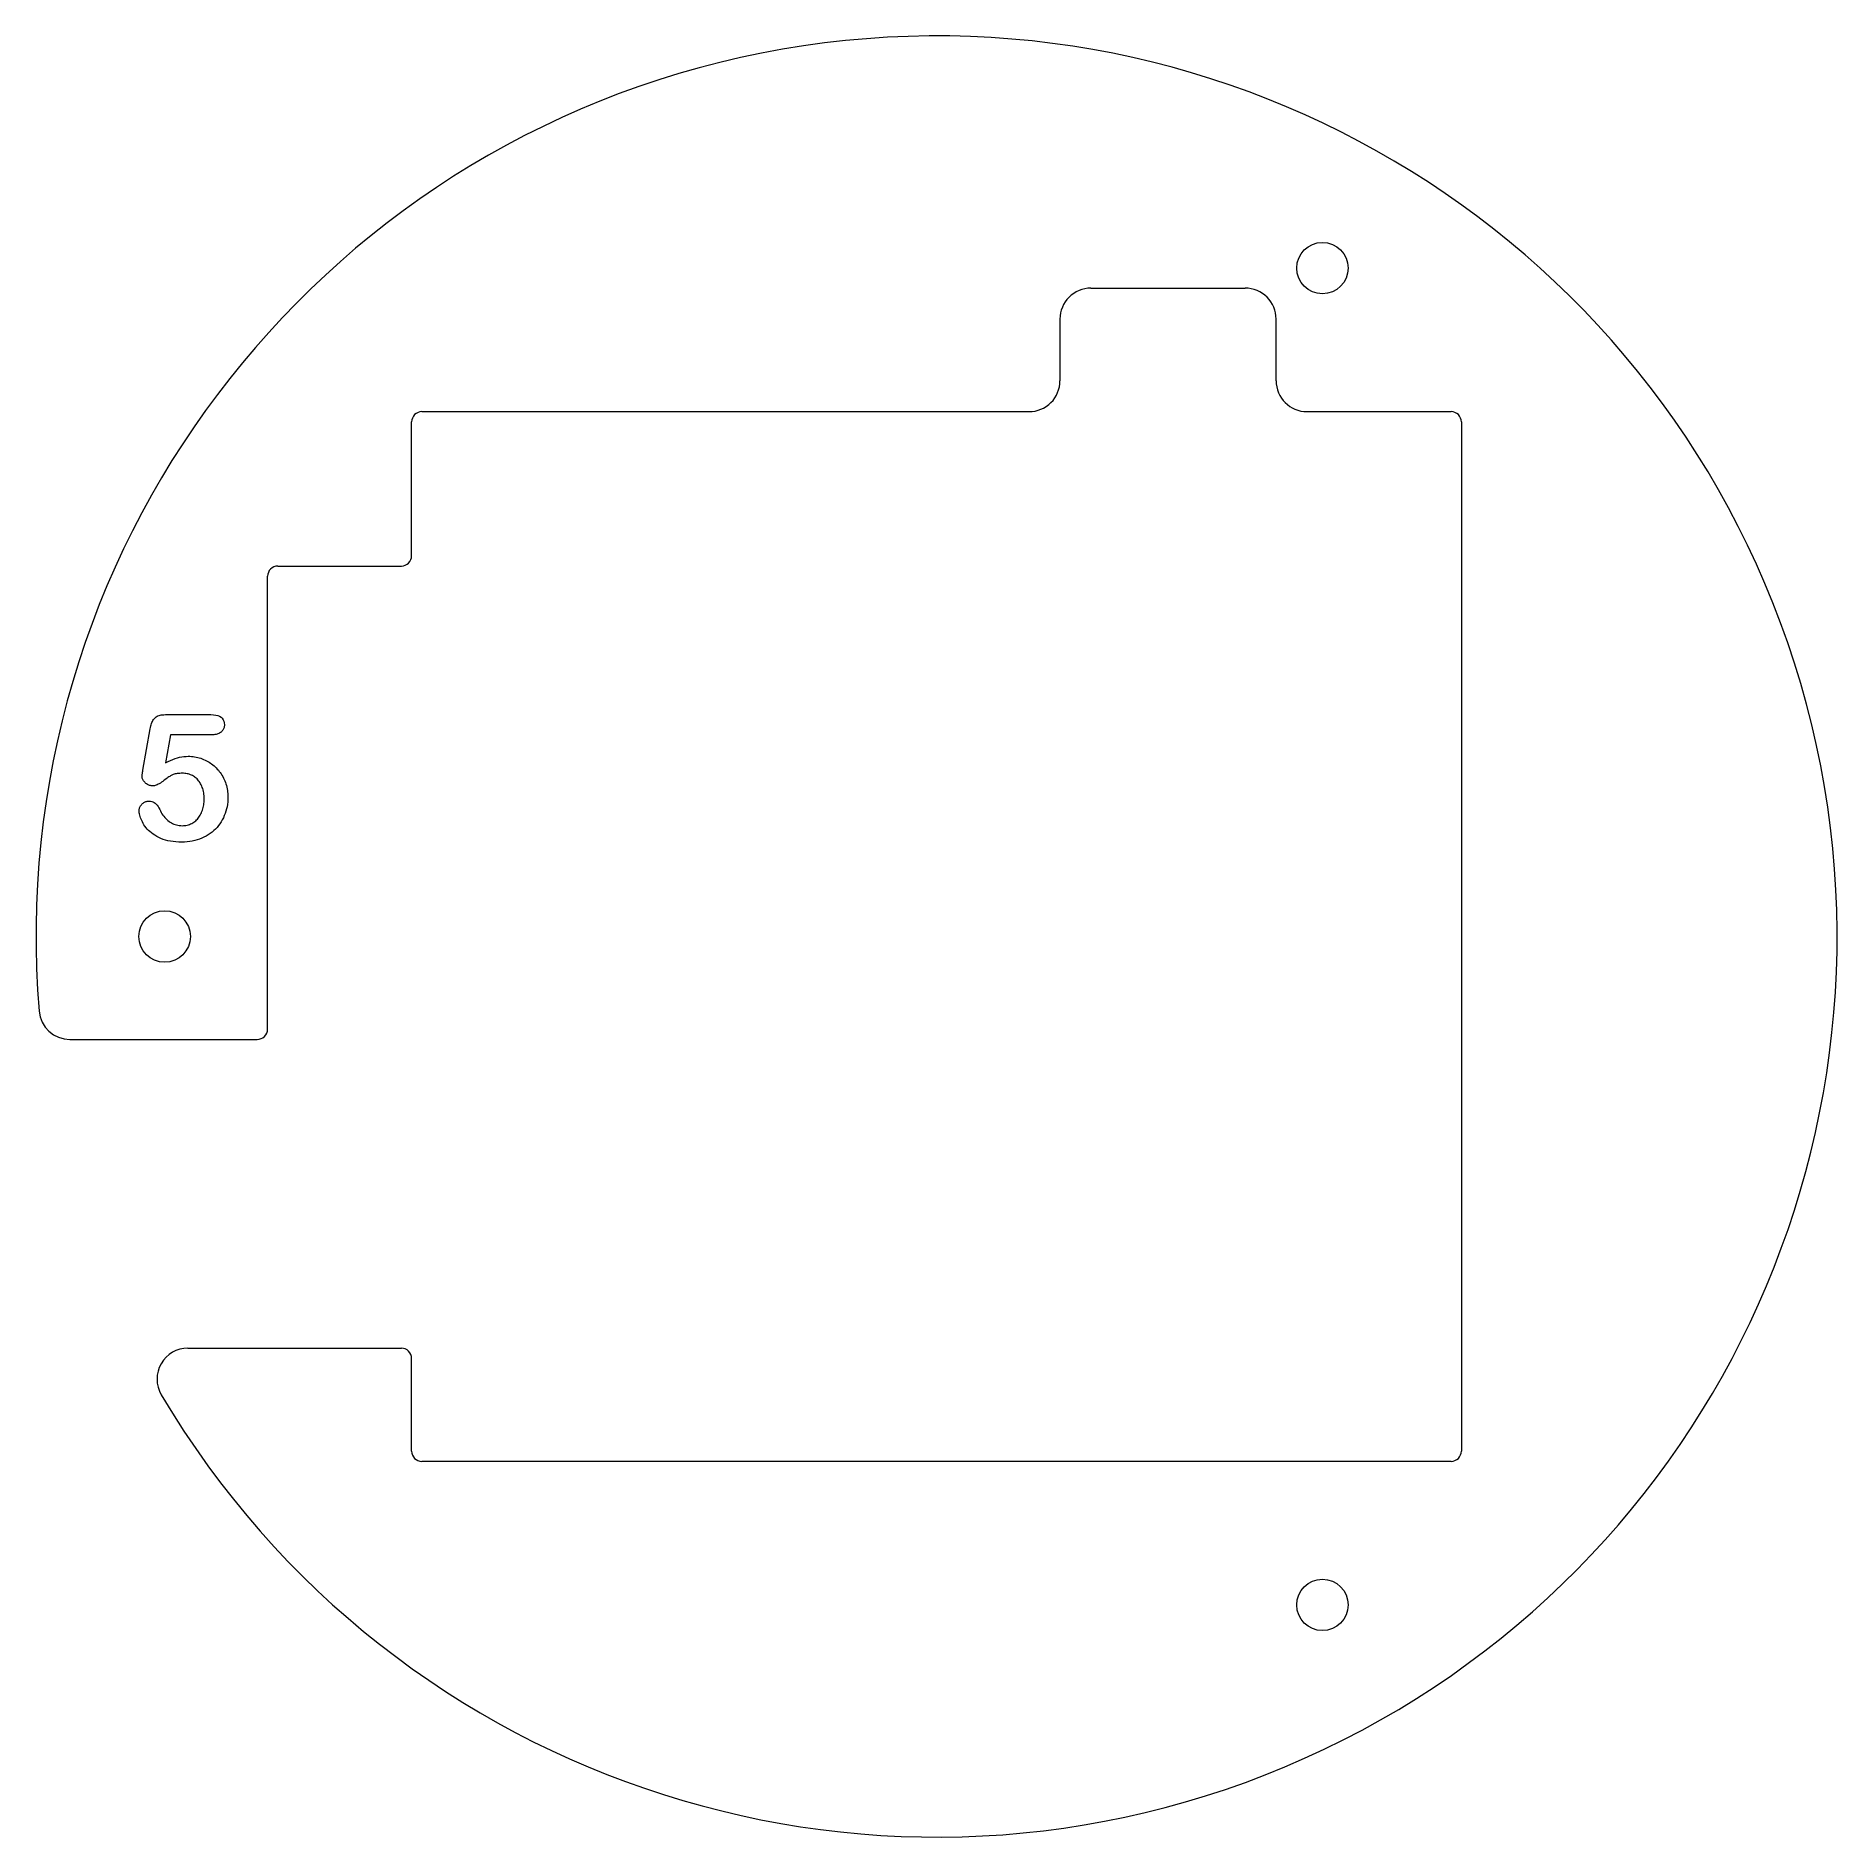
# Model space of a CAD drawing. Extents: x 62 to 238, y 62 to 238.
import ezdxf

# ---------------------------------------------------------------- set-up
doc = ezdxf.new("R2010")
doc.units = 0

msp = doc.modelspace()

# ---------------------------------------------------------------- linework, layer by layer
at = {"color": 1, "lineweight": 13}
for p, q in [((165, 213), (180, 213)), ((162, 210), (162, 204)), ((183, 204), (183, 210)), ((99, 187), (99, 200)), ((100, 201), (159, 201)), ((186, 201), (200, 201)), ((201, 200), (201, 100)), ((86, 186), (98, 186)), ((85, 141), (85, 185)), ((74.451927, 171.476547), (74.55983, 171.505966)), ((74.55983, 171.505966), (74.675751, 171.528824)), ((74.675751, 171.528824), (74.799728, 171.545181)), ((74.799728, 171.545181), (74.931786, 171.554962)), ((74.931786, 171.554962), (75.071838, 171.558243)), ((75.071838, 171.558243), (79.495071, 171.558243)), ((79.495071, 171.558243), (79.743355, 171.548279)), ((79.743355, 171.548279), (79.96553, 171.518356)), ((79.96553, 171.518356), (80.161568, 171.468521)), ((72.893738, 166.171631), (73.59745, 170.184387)), ((73.59745, 170.184387), (73.622894, 170.324539)), ((73.622894, 170.324539), (73.65239, 170.456818)), ((73.65239, 170.456818), (73.68589, 170.581207)), ((73.68589, 170.581207), (73.723427, 170.697739)), ((73.723427, 170.697739), (73.764984, 170.806366)), ((73.764984, 170.806366), (73.810555, 170.907166)), ((73.810555, 170.907166), (73.860161, 171.000076)), ((73.860161, 171.000076), (73.91375, 171.085083)), ((73.91375, 171.085083), (73.971382, 171.162262)), ((73.971382, 171.162262), (74.033058, 171.231537)), ((74.033058, 171.231537), (74.100746, 171.293594)), ((74.100746, 171.293594), (74.176468, 171.349152)), ((74.176468, 171.349152), (74.260262, 171.398148)), ((74.260262, 171.398148), (74.352058, 171.440643)), ((74.352058, 171.440643), (74.451927, 171.476547)), ((80.161568, 171.468521), (80.331444, 171.398727)), ((80.344193, 169.761139), (80.265427, 169.720932)), ((80.331444, 171.398727), (80.475204, 171.309036)), ((80.416893, 169.806732), (80.344193, 169.761139)), ((80.483589, 169.857666), (80.416893, 169.806732)), ((80.475204, 171.309036), (80.592812, 171.199387)), ((80.544067, 169.912949), (80.483589, 169.857666)), ((80.598167, 169.971603), (80.544067, 169.912949)), ((80.592812, 171.199387), (80.684303, 171.069748)), ((80.64592, 170.033585), (80.598167, 169.971603)), ((80.687325, 170.098907), (80.64592, 170.033585)), ((80.684303, 171.069748), (80.749657, 170.920212)), ((80.722351, 170.167618), (80.687325, 170.098907)), ((80.750999, 170.23967), (80.722351, 170.167618)), ((80.749657, 170.920212), (80.788849, 170.750748)), ((80.773277, 170.315063), (80.750999, 170.23967)), ((80.789177, 170.393799), (80.773277, 170.315063)), ((80.788849, 170.750748), (80.801926, 170.561371)), ((80.798729, 170.475891), (80.789177, 170.393799)), ((80.801926, 170.561371), (80.798729, 170.475891)), ((75.566101, 169.589584), (75.088608, 166.875336)), ((79.545341, 169.589584), (75.566101, 169.589584)), ((79.66629, 169.592255), (79.545341, 169.589584)), ((79.781227, 169.600311), (79.66629, 169.592255)), ((79.890144, 169.613724), (79.781227, 169.600311)), ((79.993011, 169.632462), (79.890144, 169.613724)), ((80.089836, 169.656586), (79.993011, 169.632462)), ((80.180641, 169.686111), (80.089836, 169.656586)), ((80.265427, 169.720932), (80.180641, 169.686111)), ((75.088608, 166.875336), (75.324669, 166.996292)), ((75.324669, 166.996292), (75.55706, 167.104553)), ((75.55706, 167.104553), (75.785759, 167.200027)), ((75.785759, 167.200027), (76.01078, 167.282806)), ((76.01078, 167.282806), (76.232086, 167.352844)), ((76.232086, 167.352844), (76.449738, 167.410141)), ((76.449738, 167.410141), (76.663681, 167.454712)), ((76.663681, 167.454712), (76.87397, 167.486542)), ((76.87397, 167.486542), (77.080551, 167.505646)), ((77.080551, 167.505646), (77.283447, 167.511993)), ((77.283447, 167.511993), (77.44326, 167.509003)), ((77.44326, 167.509003), (77.600967, 167.499924)), ((77.600967, 167.499924), (77.756546, 167.484863)), ((77.756546, 167.484863), (77.910065, 167.46376)), ((77.910065, 167.46376), (78.061493, 167.43663)), ((78.061493, 167.43663), (78.210823, 167.403442)), ((78.210823, 167.403442), (78.35804, 167.364243)), ((78.35804, 167.364243), (78.503174, 167.319)), ((78.503174, 167.319), (78.646233, 167.267746)), ((78.646233, 167.267746), (78.787178, 167.210419)), ((78.787178, 167.210419), (78.925354, 167.147812)), ((78.925354, 167.147812), (79.060097, 167.080582)), ((79.060097, 167.080582), (79.191414, 167.008743)), ((79.191414, 167.008743), (79.319305, 166.932281)), ((79.319305, 166.932281), (79.443764, 166.851242)), ((79.443764, 166.851242), (79.564774, 166.765594)), ((79.564774, 166.765594), (79.68235, 166.675339)), ((79.68235, 166.675339), (79.796471, 166.580444)), ((79.796471, 166.580444), (79.907188, 166.480957)), ((79.907188, 166.480957), (80.01445, 166.376862)), ((80.01445, 166.376862), (80.117752, 166.268539)), ((80.117752, 166.268539), (80.216507, 166.156219)), ((72.80159, 165.601959), (72.805275, 165.638153)), ((72.804764, 165.52739), (72.80159, 165.601959)), ((72.814316, 165.454391), (72.804764, 165.52739)), ((72.805275, 165.638153), (72.809891, 165.670853)), ((72.809891, 165.670853), (72.816345, 165.713211)), ((72.830238, 165.382965), (72.814316, 165.454391)), ((72.816345, 165.713211), (72.824623, 165.765335)), ((72.824623, 165.765335), (72.834763, 165.827179)), ((72.852516, 165.313141), (72.830238, 165.382965)), ((72.834763, 165.827179), (72.846748, 165.898712)), ((72.846748, 165.898712), (72.860565, 165.979965)), ((72.881165, 165.244888), (72.852516, 165.313141)), ((72.860565, 165.979965), (72.876236, 166.070923)), ((72.876236, 166.070923), (72.893738, 166.171631)), ((72.916191, 165.178268), (72.881165, 165.244888)), ((72.957573, 165.11322), (72.916191, 165.178268)), ((73.005325, 165.049744), (72.957573, 165.11322)), ((73.059448, 164.9879), (73.005325, 165.049744)), ((73.119926, 164.927612), (73.059448, 164.9879)), ((73.184517, 164.871109), (73.119926, 164.927612)), ((73.250938, 164.820557), (73.184517, 164.871109)), ((73.319214, 164.775925), (73.250938, 164.820557)), ((73.389343, 164.737274), (73.319214, 164.775925)), ((73.461304, 164.704559), (73.389343, 164.737274)), ((73.535088, 164.677811), (73.461304, 164.704559)), ((73.610756, 164.656982), (73.535088, 164.677811)), ((73.688248, 164.64212), (73.610756, 164.656982)), ((73.767578, 164.633179), (73.688248, 164.64212)), ((73.848755, 164.630219), (73.767578, 164.633179)), ((73.926201, 164.634613), (73.848755, 164.630219)), ((74.007759, 164.647812), (73.926201, 164.634613)), ((74.093407, 164.669785), (74.007759, 164.647812)), ((74.183174, 164.700577), (74.093407, 164.669785)), ((74.277046, 164.740173), (74.183174, 164.700577)), ((74.375015, 164.788559), (74.277046, 164.740173)), ((74.477097, 164.845734), (74.375015, 164.788559)), ((74.583275, 164.911697), (74.477097, 164.845734)), ((74.693558, 164.98645), (74.583275, 164.911697)), ((74.807961, 165.070038), (74.693558, 164.98645)), ((74.921677, 165.155334), (74.807961, 165.070038)), ((75.029953, 165.235397), (74.921677, 165.155334)), ((75.132774, 165.31015), (75.029953, 165.235397)), ((75.230186, 165.379639), (75.132774, 165.31015)), ((75.322105, 165.443878), (75.230186, 165.379639)), ((75.408615, 165.502808), (75.322105, 165.443878)), ((75.489647, 165.556442), (75.408615, 165.502808)), ((75.565262, 165.604828), (75.489647, 165.556442)), ((75.635414, 165.647919), (75.565262, 165.604828)), ((75.700134, 165.68576), (75.635414, 165.647919)), ((75.766228, 165.719193), (75.700134, 165.68576)), ((75.840546, 165.749084), (75.766228, 165.719193)), ((75.923073, 165.775467), (75.840546, 165.749084)), ((76.013802, 165.798355), (75.923073, 165.775467)), ((76.112732, 165.817719), (76.013802, 165.798355)), ((76.219872, 165.833511), (76.112732, 165.817719)), ((76.335213, 165.845856), (76.219872, 165.833511)), ((76.458778, 165.854645), (76.335213, 165.845856)), ((76.590553, 165.859924), (76.458778, 165.854645)), ((76.730537, 165.861679), (76.590553, 165.859924)), ((76.846741, 165.858887), (76.730537, 165.861679)), ((76.960762, 165.850449), (76.846741, 165.858887)), ((77.072601, 165.836426), (76.960762, 165.850449)), ((77.182251, 165.816772), (77.072601, 165.836426)), ((77.289742, 165.791519), (77.182251, 165.816772)), ((77.39505, 165.760666), (77.289742, 165.791519)), ((77.498146, 165.724167), (77.39505, 165.760666)), ((77.599113, 165.682083), (77.498146, 165.724167)), ((77.697868, 165.634354), (77.599113, 165.682083)), ((77.794464, 165.581039), (77.697868, 165.634354)), ((77.888039, 165.522003), (77.794464, 165.581039)), ((77.977753, 165.457214), (77.888039, 165.522003)), ((78.063629, 165.386642), (77.977753, 165.457214)), ((78.145645, 165.310272), (78.063629, 165.386642)), ((78.223801, 165.228149), (78.145645, 165.310272)), ((78.298096, 165.140213), (78.223801, 165.228149)), ((78.368561, 165.046524), (78.298096, 165.140213)), ((78.435158, 164.947052), (78.368561, 165.046524)), ((78.497917, 164.841797), (78.435158, 164.947052)), ((78.556793, 164.730713), (78.497917, 164.841797)), ((78.610924, 164.614471), (78.556793, 164.730713)), ((78.65934, 164.493484), (78.610924, 164.614471)), ((80.216507, 166.156219), (80.310768, 166.040009)), ((80.310768, 166.040009), (80.400482, 165.9198)), ((80.400482, 165.9198), (80.485672, 165.795715)), ((80.485672, 165.795715), (80.566345, 165.667679)), ((80.566345, 165.667679), (80.642494, 165.535675)), ((80.642494, 165.535675), (80.714119, 165.39975)), ((80.714119, 165.39975), (80.781227, 165.259872)), ((80.781227, 165.259872), (80.843811, 165.116089)), ((80.843811, 165.116089), (80.901115, 164.969223)), ((80.901115, 164.969223), (80.95237, 164.820206)), ((80.95237, 164.820206), (80.997612, 164.668991)), ((80.997612, 164.668991), (81.036827, 164.51561)), ((81.036827, 164.51561), (81.07, 164.360031)), ((72.690994, 162.743988), (72.737297, 162.803619)), ((72.737297, 162.803619), (72.789017, 162.862595)), ((72.789017, 162.862595), (72.844872, 162.918335)), ((72.844872, 162.918335), (72.903465, 162.96814)), ((72.903465, 162.96814), (72.964836, 163.012131)), ((72.964836, 163.012131), (73.028946, 163.050262)), ((73.028946, 163.050262), (73.095848, 163.08252)), ((73.095848, 163.08252), (73.165497, 163.108902)), ((73.165497, 163.108902), (73.237938, 163.129425)), ((73.237938, 163.129425), (73.313118, 163.144089)), ((73.313118, 163.144089), (73.391075, 163.152878)), ((73.391075, 163.152878), (73.471764, 163.155792)), ((73.471764, 163.155792), (73.608925, 163.14769)), ((73.608925, 163.14769), (73.738846, 163.123306)), ((73.738846, 163.123306), (73.86158, 163.082672)), ((73.86158, 163.082672), (73.977097, 163.025787)), ((73.977097, 163.025787), (74.085403, 162.952667)), ((74.085403, 162.952667), (74.186523, 162.863281)), ((74.186523, 162.863281), (74.280449, 162.757645)), ((74.280449, 162.757645), (74.367142, 162.635757)), ((78.702057, 164.367828), (78.65934, 164.493484)), ((78.73909, 164.237503), (78.702057, 164.367828)), ((78.770409, 164.102448), (78.73909, 164.237503)), ((78.796066, 163.962708), (78.770409, 164.102448)), ((78.775665, 162.651093), (78.799416, 162.785873)), ((78.816002, 163.818268), (78.796066, 163.962708)), ((78.799416, 162.785873), (78.817886, 162.923843)), ((78.830231, 163.669174), (78.816002, 163.818268)), ((78.817886, 162.923843), (78.831062, 163.064987)), ((78.838791, 163.515381), (78.830231, 163.669174)), ((78.831062, 163.064987), (78.838989, 163.209335)), ((78.841629, 163.356857), (78.838791, 163.515381)), ((78.838989, 163.209335), (78.841629, 163.356857)), ((81.09639, 162.840332), (81.058266, 162.61261)), ((81.07, 164.360031), (81.097153, 164.202301)), ((81.123619, 163.072372), (81.09639, 162.840332)), ((81.097153, 164.202301), (81.118233, 164.042374)), ((81.118233, 164.042374), (81.133324, 163.88028)), ((81.139954, 163.308777), (81.123619, 163.072372)), ((81.133324, 163.88028), (81.142365, 163.715988)), ((81.145386, 163.549545), (81.139954, 163.308777)), ((81.142365, 163.715988), (81.145386, 163.549545)), ((72.516754, 162.242691), (72.519493, 162.307693)), ((72.520668, 162.133652), (72.516754, 162.242691)), ((72.519493, 162.307693), (72.527649, 162.372025)), ((72.532349, 162.021027), (72.520668, 162.133652)), ((72.527649, 162.372025), (72.541267, 162.435699)), ((72.551804, 161.904785), (72.532349, 162.021027)), ((72.541267, 162.435699), (72.56031, 162.498688)), ((72.579086, 161.784958), (72.551804, 161.904785)), ((72.56031, 162.498688), (72.584824, 162.56102)), ((72.614136, 161.661514), (72.579086, 161.784958)), ((72.584824, 162.56102), (72.614769, 162.622665)), ((72.657013, 161.534454), (72.614136, 161.661514)), ((72.614769, 162.622665), (72.650177, 162.683655)), ((72.650177, 162.683655), (72.690994, 162.743988)), ((72.707634, 161.403824), (72.657013, 161.534454)), ((72.766083, 161.269592), (72.707634, 161.403824)), ((72.832298, 161.131714), (72.766083, 161.269592)), ((72.906311, 160.990295), (72.832298, 161.131714)), ((74.367142, 162.635757), (74.446648, 162.497604)), ((74.446648, 162.497604), (74.518936, 162.343201)), ((74.518936, 162.343201), (74.588303, 162.197403)), ((74.588303, 162.197403), (74.662369, 162.058212)), ((74.662369, 162.058212), (74.741104, 161.925644)), ((74.741104, 161.925644), (74.824547, 161.799683)), ((74.824547, 161.799683), (74.912659, 161.680359)), ((74.912659, 161.680359), (75.005493, 161.567657)), ((75.005493, 161.567657), (75.103004, 161.461563)), ((75.103004, 161.461563), (75.205215, 161.362076)), ((75.205215, 161.362076), (75.312096, 161.26918)), ((75.312096, 161.26918), (75.423683, 161.182953)), ((75.423683, 161.182953), (75.538948, 161.104156)), ((75.538948, 161.104156), (75.656906, 161.033676)), ((75.656906, 161.033676), (75.777557, 160.971466)), ((77.627258, 160.982727), (77.72921, 161.039688)), ((77.72921, 161.039688), (77.827972, 161.103363)), ((77.827972, 161.103363), (77.922943, 161.172913)), ((77.922943, 161.172913), (78.013443, 161.247467)), ((78.013443, 161.247467), (78.099518, 161.327042)), ((78.099518, 161.327042), (78.181152, 161.411652)), ((78.181152, 161.411652), (78.258369, 161.501312)), ((78.258369, 161.501312), (78.331116, 161.595947)), ((78.331116, 161.595947), (78.399422, 161.695648)), ((78.399422, 161.695648), (78.463303, 161.800369)), ((78.463303, 161.800369), (78.522736, 161.910095)), ((78.522736, 161.910095), (78.577751, 162.024857)), ((78.577751, 162.024857), (78.627892, 162.143753)), ((78.627892, 162.143753), (78.672745, 162.265808)), ((78.672745, 162.265808), (78.712318, 162.391052)), ((78.712318, 162.391052), (78.746635, 162.51944)), ((78.746635, 162.51944), (78.775665, 162.651093)), ((80.487144, 161.142639), (80.3638, 160.955597)), ((80.600861, 161.337936), (80.487144, 161.142639)), ((80.704315, 161.53949), (80.600861, 161.337936)), ((80.796898, 161.745407), (80.704315, 161.53949)), ((80.878586, 161.955688), (80.796898, 161.745407)), ((80.949348, 162.170303), (80.878586, 161.955688)), ((81.00927, 162.389267), (80.949348, 162.170303)), ((81.058266, 162.61261), (81.00927, 162.389267)), ((72.989677, 160.848663), (72.906311, 160.990295)), ((73.083908, 160.710312), (72.989677, 160.848663)), ((73.189041, 160.575226), (73.083908, 160.710312)), ((73.305069, 160.443405), (73.189041, 160.575226)), ((73.431992, 160.31485), (73.305069, 160.443405)), ((73.569786, 160.18956), (73.431992, 160.31485)), ((73.718475, 160.067566), (73.569786, 160.18956)), ((73.878067, 159.948807), (73.718475, 160.067566)), ((74.048553, 159.833313), (73.878067, 159.948807)), ((74.229935, 159.7211), (74.048553, 159.833313)), ((74.422386, 159.616074), (74.229935, 159.7211)), ((74.626175, 159.522064), (74.422386, 159.616074)), ((74.841263, 159.439117), (74.626175, 159.522064)), ((75.06765, 159.367249), (74.841263, 159.439117)), ((75.305367, 159.306427), (75.06765, 159.367249)), ((75.554367, 159.256668), (75.305367, 159.306427)), ((75.81469, 159.217957), (75.554367, 159.256668)), ((75.777557, 160.971466), (75.900871, 160.917572)), ((75.900871, 160.917572), (76.026855, 160.871948)), ((76.026855, 160.871948), (76.155533, 160.834641)), ((76.155533, 160.834641), (76.286903, 160.805603)), ((76.286903, 160.805603), (76.420937, 160.784882)), ((76.420937, 160.784882), (76.55764, 160.772415)), ((76.55764, 160.772415), (76.697037, 160.768265)), ((76.697037, 160.768265), (76.824463, 160.771622)), ((76.824463, 160.771622), (76.9487, 160.781677)), ((76.9487, 160.781677), (77.069756, 160.798447)), ((77.069756, 160.798447), (77.187607, 160.821884)), ((77.187607, 160.821884), (77.302292, 160.852036)), ((77.302292, 160.852036), (77.413795, 160.888916)), ((77.413795, 160.888916), (77.522125, 160.932449)), ((77.685555, 159.262024), (77.439476, 159.220978)), ((77.522125, 160.932449), (77.627258, 160.982727)), ((77.925354, 159.314804), (77.685555, 159.262024)), ((78.158882, 159.379318), (77.925354, 159.314804)), ((78.386108, 159.455551), (78.158882, 159.379318)), ((78.607063, 159.543533), (78.386108, 159.455551)), ((78.821747, 159.643204), (78.607063, 159.543533)), ((79.030128, 159.754639), (78.821747, 159.643204)), ((79.23056, 159.876022), (79.030128, 159.754639)), ((79.421333, 160.005615), (79.23056, 159.876022)), ((79.602486, 160.143402), (79.421333, 160.005615)), ((79.774017, 160.289429), (79.602486, 160.143402)), ((79.935913, 160.443665), (79.774017, 160.289429)), ((80.088165, 160.606094), (79.935913, 160.443665)), ((80.230812, 160.776733), (80.088165, 160.606094)), ((80.3638, 160.955597), (80.230812, 160.776733)), ((76.086342, 159.190323), (75.81469, 159.217957)), ((76.36927, 159.173737), (76.086342, 159.190323)), ((76.663528, 159.168198), (76.36927, 159.173737)), ((76.928452, 159.174057), (76.663528, 159.168198)), ((77.187103, 159.191666), (76.928452, 159.174057)), ((77.439476, 159.220978), (77.187103, 159.191666)), ((65.790443, 140), (84, 140)), ((77.259018, 110), (98, 110)), ((99, 100), (99, 109)), ((200, 99), (100, 99))]:
    msp.add_line(p, q, dxfattribs=at)
for centre in [(187.5, 214.951904), (75, 150), (187.5, 85.048096)]:
    msp.add_circle(centre, 2.5, dxfattribs=at)
for centre, radius, start, end in [((150, 150), 87.5, 210.58897, 184.75184), ((165, 210), 3, 90.000003, 180.000005), ((180, 210), 3, 0, 90.000003), ((159, 204), 3, 269.999997, 360), ((186, 204), 3, 180.000005, 269.999997), ((100, 200), 1, 90.000003, 180.000005), ((200, 200), 1, 0, 90.000003), ((86, 185), 1, 90.000003, 180.000005), ((98, 187), 1, 269.999997, 360), ((65.790443, 143), 3, 184.75184, 269.999997), ((84, 141), 1, 269.999997, 360), ((77.259018, 107), 3, 90.000003, 210.58897), ((98, 109), 1, 0, 90.000003), ((100, 100), 1, 180.000005, 269.999997), ((200, 100), 1, 269.999997, 360)]:
    msp.add_arc(centre, radius, start, end, dxfattribs=at)

doc.saveas('drawing.dxf')
